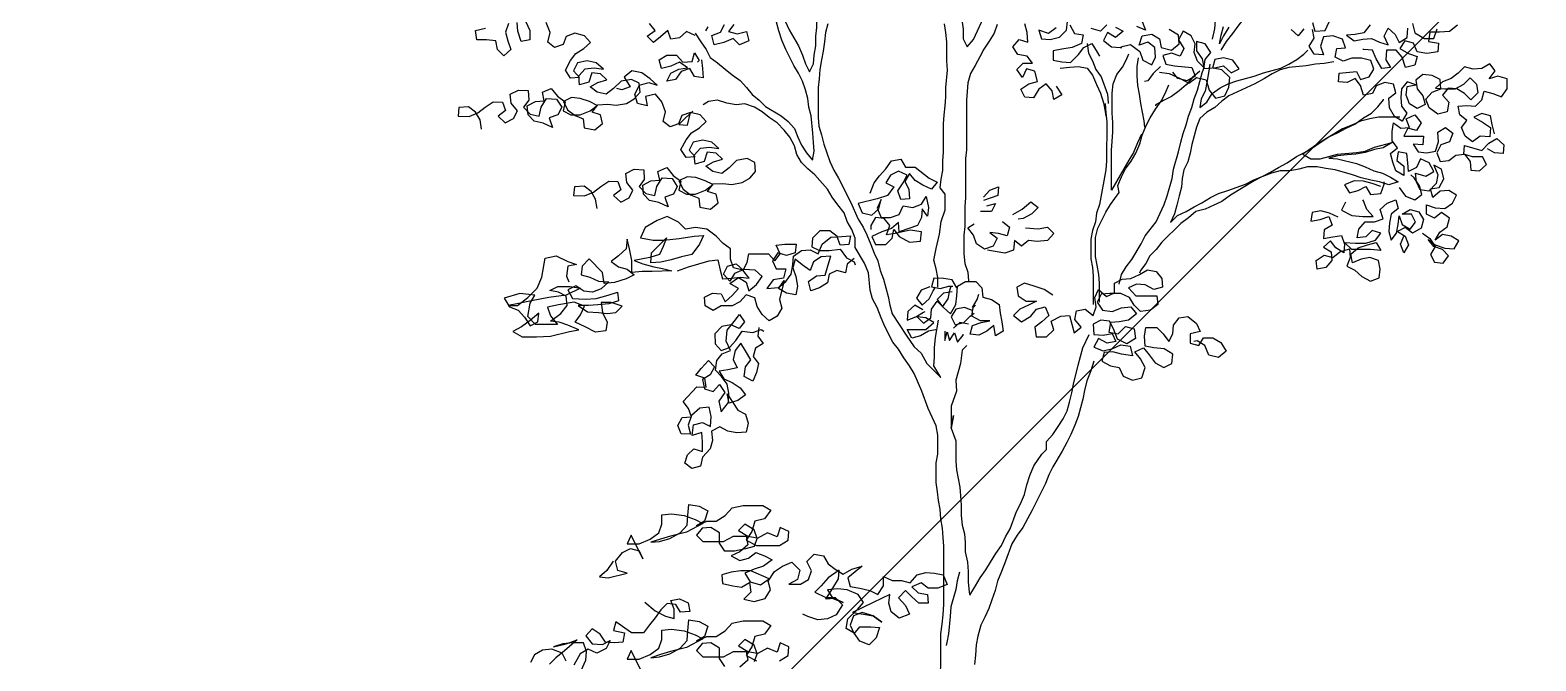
# Model space of a CAD drawing. Header units: inches. Extents: x 350994 to 353538, y 1581369 to 1583842.
# Drawn here: x 351582.415 to 351585.526, y 1583408.212 to 1583409.515 of the extents above; entities that cross this region are included whole.
import ezdxf

# ---------------------------------------------------------------- set-up
doc = ezdxf.new("R2010")
doc.units = ezdxf.units.IN
doc.header["$MEASUREMENT"] = 0
doc.linetypes.add('1', pattern=[0])
doc.layers.add('FOREST', color=96, linetype='Continuous')
doc.layers.add('TREE', color=81, linetype='1')

# ---------------------------------------------------------------- blocks, each defined once
blk = doc.blocks.new('TREE_4')
at = {"color": 94}
for points in [[(-470, 8776.1), (-493.2, 8741.5), (-519.3, 8718.4), (-487.5, 8715.4), (-418, 8732.7), (-452.7, 8741.4), (-461.4, 8776.1), (-435.3, 8807.9), (-406.4, 8822.4), (-374.6, 8813.6), (-360.2, 8784.7), (-403.5, 8871.5), (-417.9, 8839.7), (-374.6, 8839.7), (-334.1, 8857), (-302.3, 8880.1), (-290.7, 8911.9), (-290.6, 8946.6), (-255.9, 8949.4), (-209.7, 8943.6), (-169.2, 8929.1), (-140.3, 8914.6), (-201.1, 8882.9), (-258.9, 8868.5), (-296.5, 8856.9), (-331.2, 8845.4), (-299.4, 8848.3), (-261.8, 8859.8), (-224.2, 8880), (-198.1, 8908.9), (-195.2, 8943.6), (-192.3, 8984.1), (-154.7, 8978.3), (-122.9, 8960.9), (-134.5, 8923.3), (-163.5, 8906), (-125.8, 8923.3), (-91.2, 8923.3), (-59.3, 8943.5), (-33.3, 8972.4), (7.2, 8981), (79.5, 8980.9), (108.4, 8963.6), (85.2, 8931.8), (50.5, 8923.1), (38.9, 8885.6), (18.7, 8853.8), (56.2, 8833.5), (140.1, 8833.4), (171.9, 8853.6), (174.8, 8885.4), (143, 8899.9), (131.4, 8865.2), (96.7, 8879.7), (59.1, 8859.5), (47.6, 8891.3), (12.9, 8911.6), (-10.2, 8888.5), (24.4, 8868.2), (59.1, 8862.4), (47.5, 8830.6), (15.7, 8822), (-24.8, 8813.3), (-59.4, 8813.4), (-79.7, 8842.3), (-79.6, 8879.9), (-111.4, 8900.1), (-143.2, 8897.3), (-163.5, 8871.3), (-140.4, 8848.1), (-65.2, 8848.1), (-27.6, 8868.3), (18.7, 8868.2), (24.4, 8836.4), (-4.5, 8810.4), (-36.3, 8796), (-4.5, 8778.6), (27.3, 8787.3), (53.3, 8807.5), (85.1, 8795.9), (114, 8781.4), (82.2, 8758.3), (47.5, 8746.8), (12.8, 8732.3), (33, 8700.5), (70.5, 8688.9), (102.4, 8712), (35.9, 8741), (-1.7, 8741), (-36.4, 8735.3), (-71.1, 8726.6), (-68.2, 8694.8), (-30.7, 8686.1), (1.1, 8680.3), (30.1, 8697.6), (35.8, 8662.9), (9.8, 8636.9), (47.4, 8628.2), (87.8, 8639.7), (108.1, 8671.5), (99.5, 8703.3), (122.6, 8738), (151.6, 8758.2), (186.3, 8772.7), (215.2, 8743.7), (206.5, 8709), (174.6, 8691.7), (218, 8691.7), (246.9, 8709), (258.5, 8740.8), (241.2, 8775.5), (267.3, 8801.5), (301.9, 8795.7), (319.3, 8766.8), (345.3, 8746.5), (374.2, 8729.1), (406, 8746.4), (443.6, 8758), (417.5, 8737.7), (391.5, 8714.6), (400.1, 8682.8), (434.8, 8677), (472.4, 8668.3), (501.3, 8653.8), (521.6, 8685.6), (521.6, 8720.3), (553.4, 8705.8), (588.1, 8705.8), (619.9, 8697.1), (645.9, 8726), (677.8, 8734.6), (709.6, 8731.7), (741.4, 8725.9), (755.8, 8691.2), (721.1, 8676.8), (686.4, 8676.8), (660.4, 8697), (625.7, 8682.6), (648.8, 8659.5), (683.5, 8653.7), (686.3, 8621.9), (651.6, 8621.9), (625.6, 8645), (602.5, 8668.2), (576.5, 8642.2), (602.5, 8613.3), (616.9, 8581.4), (579.3, 8567), (550.4, 8590.2), (541.8, 8622), (544.7, 8653.8), (483.9, 8624.9), (408.7, 8587.4), (449.2, 8581.6), (483.9, 8575.8), (515.7, 8552.6), (483.9, 8575.8), (443.4, 8587.4), (411.6, 8575.8), (400, 8541.2), (414.4, 8509.3), (434.7, 8535.3), (475.2, 8535.3), (507, 8532.4), (495.4, 8494.8), (469.3, 8468.8), (434.7, 8483.3), (414.4, 8512.2), (385.6, 8529.6), (391.4, 8564.3), (426.1, 8599), (449.2, 8625), (429, 8653.9), (388.6, 8671.3), (353.9, 8674.2), (316.3, 8671.3), (336.5, 8639.5), (374.1, 8625), (342.3, 8639.5), (310.5, 8636.7), (336.5, 8677.1), (356.8, 8711.8), (359.7, 8743.6), (319.2, 8714.7), (293.2, 8685.8), (270, 8662.7), (310.5, 8642.4), (345.2, 8642.4), (371.2, 8616.4), (348, 8578.8), (316.2, 8564.4), (281.5, 8561.5), (243.9, 8573.1), (226.6, 8581.8)], [(-352.9, 8626.4), (-315.4, 8594.5), (-277.8, 8574.3), (-246, 8565.6), (-246, 8600.3), (-257.5, 8632.1), (-225.7, 8637.8), (-193.9, 8623.3), (-188.2, 8591.5), (-222.9, 8588.7), (-240.2, 8617.6), (-272, 8620.5), (-295.1, 8597.4), (-315.4, 8568.5), (-335.7, 8542.5), (-358.8, 8513.6), (-402.2, 8513.7), (-460, 8554.2), (-468.7, 8522.4), (-428.2, 8513.7), (-434, 8479), (-465.8, 8476.1), (-497.6, 8479), (-517.8, 8508), (-546.7, 8528.2), (-569.9, 8502.2), (-546.8, 8473.3), (-509.2, 8470.4), (-480.3, 8484.8), (-494.8, 8455.9), (-529.5, 8438.6), (-561.3, 8453.1), (-590.2, 8435.8), (-613.4, 8395.3)], [(-587.4, 8375), (-570, 8412.6), (-567.1, 8444.4), (-578.6, 8476.2), (-616.2, 8476.3), (-653.8, 8473.4), (-688.5, 8461.9), (-642.2, 8473.4), (-601.7, 8487.8), (-648, 8447.4), (-679.8, 8421.4), (-703, 8398.3)], [(-642.3, 8409.8), (-656.7, 8438.7), (-694.3, 8453.2), (-729, 8450.3), (-757.9, 8433), (-772.4, 8404.1)], [(-360.2, 8361.5), (-403.5, 8448.3), (-417.9, 8416.5), (-374.6, 8416.5), (-334.1, 8433.8), (-302.3, 8456.9), (-290.7, 8488.7), (-290.6, 8523.4), (-255.9, 8526.2), (-209.7, 8520.4), (-169.2, 8505.9), (-140.3, 8491.4), (-201.1, 8459.7), (-258.9, 8445.3), (-296.5, 8433.8), (-331.2, 8422.2), (-299.4, 8425.1), (-261.8, 8436.6), (-224.2, 8456.8), (-198.1, 8485.7), (-195.2, 8520.4), (-192.3, 8560.9), (-154.7, 8555.1), (-122.9, 8537.7), (-134.5, 8500.1), (-163.5, 8482.8), (-125.8, 8500.1), (-91.2, 8500.1), (-59.3, 8520.3), (-33.3, 8549.2), (7.2, 8557.8), (79.5, 8557.7), (108.4, 8540.4), (85.2, 8508.6), (50.5, 8499.9), (38.9, 8462.4), (18.7, 8430.6), (56.2, 8410.3)], [(140.1, 8410.2), (171.9, 8430.4), (174.8, 8462.2), (143, 8476.7), (131.4, 8442), (96.7, 8456.5), (59.1, 8436.3), (47.6, 8468.1), (12.9, 8488.4), (-10.2, 8465.3), (24.4, 8445), (59.1, 8439.2), (47.5, 8407.4)], [(-59.4, 8390.2), (-79.7, 8419.1), (-79.6, 8456.7), (-111.4, 8477), (-143.2, 8474.1), (-163.5, 8448.1), (-140.4, 8424.9), (-65.2, 8424.9), (-27.6, 8445.1), (18.7, 8445), (24.4, 8413.2), (-4.5, 8387.2)], [(-1530.6, 5574), (-1516.1, 5542.2), (-1516.2, 5507.5), (-1548, 5501.7), (-1559.5, 5539.3), (-1562.4, 5571.1)], [(-1594.2, 5568.3), (-1605.8, 5536.5), (-1597.1, 5504.7), (-1585.6, 5472.9), (-1611.6, 5449.7), (-1634.7, 5472.9), (-1640.5, 5504.7), (-1675.2, 5507.6), (-1709.9, 5507.7), (-1715.6, 5542.4), (-1678, 5551)], [(1048.5, 5554.3), (1028.2, 5522.5), (1013.7, 5493.6), (1019.5, 5525.4), (1028.2, 5557.2)], [(198.4, 5563.7), (186.8, 5532), (169.5, 5503.1), (149.2, 5474.2), (134.7, 5445.3), (117.3, 5413.5), (100, 5384.6), (91.2, 5349.9), (85.4, 5286.3), (85.2, 5104.1), (82.3, 5072.3), (82.2, 4927.8), (79.3, 4896), (79.2, 4823.7), (76.3, 4791.9), (76.2, 4722.5), (79.1, 4687.8), (90.6, 4656), (93.5, 4624.2), (93.5, 4618.4)], [(987.7, 5511), (996.4, 5548.6), (999.3, 5580.4), (1005.1, 5612.2), (1008.1, 5646.9), (1008.2, 5756.7), (993.7, 5788.5), (976.4, 5820.4), (956.2, 5860.9)], [(-909, 5533), (-888.8, 5501.1), (-868.6, 5472.2), (-854.1, 5443.3), (-828.1, 5423), (-799.2, 5399.9), (-773.2, 5379.6), (-744.3, 5359.3), (-721.2, 5333.3), (-701, 5307.2), (-675, 5287), (-651.9, 5263.8), (-594.1, 5229.1), (-568.1, 5208.8), (-545, 5182.8), (-533.5, 5151), (-519, 5122), (-501.7, 5093.1), (-478.6, 5067.1), (-472.8, 5098.9), (-475.6, 5130.7), (-478.5, 5165.4), (-484.2, 5229), (-492.9, 5260.8), (-495.7, 5292.6), (-504.4, 5324.4), (-515.9, 5356.2), (-530.3, 5385.2), (-547.7, 5414.1), (-576.5, 5471.9), (-591, 5506.6), (-602.5, 5541.3), (-611.1, 5573.2)], [(-628.3, 5735.1), (-625.5, 5703.3), (-608.2, 5671.5), (-599.5, 5639.6), (-588, 5607.8), (-579.3, 5576), (-564.9, 5544.2), (-530.3, 5486.3), (-515.8, 5451.6), (-504.3, 5419.8), (-489.9, 5390.9), (-475.4, 5419.8), (-472.5, 5451.6), (-466.6, 5486.3), (-466.6, 5521), (-463.7, 5552.8), (-463.7, 5587.5), (-460.7, 5622.2), (-457.8, 5654), (-457.8, 5688.7), (-463.5, 5720.5), (-475.1, 5752.3), (-483.7, 5784.1), (-489.5, 5792.8)], [(-423.2, 5567.2), (-431.9, 5535.4), (-434.8, 5500.7), (-440.6, 5466), (-446.5, 5434.2), (-452.3, 5399.5), (-455.2, 5364.8), (-458.1, 5333), (-458.2, 5223.2), (-455.4, 5191.4), (-446.7, 5159.6), (-438.1, 5124.8), (-415, 5061.2), (-400.6, 5029.4), (-383.2, 5000.5), (-340, 4913.7), (-311.1, 4850.1), (-293.8, 4821.1), (-279.3, 4792.2), (-264.9, 4757.5), (-253.4, 4725.7), (-239, 4696.8), (-230.3, 4662.1), (-218.8, 4630.2), (-201.5, 4566.6), (-195.7, 4534.8), (-187.1, 4503), (-135.1, 4424.9), (-135.1, 4424.9), (-106.2, 4381.5), (-80.2, 4358.3), (-60, 4320.7), (-8, 4268.6), (-34, 4312), (-31.1, 4343.8), (-31.1, 4378.5), (-28.1, 4416.1), (-16.5, 4479.7)], [(48.3, 5786.5), (48.2, 5751.8), (54, 5720), (62.6, 5685.3), (68.4, 5615.9), (68.3, 5581.2), (74.1, 5546.5), (74, 5511.8), (88.5, 5482.9), (111.6, 5508.9), (140.6, 5572.5), (152.2, 5604.3), (166.7, 5638.9), (178.3, 5670.7), (184.1, 5705.4), (195.7, 5740.1), (195.7, 5748.8)], [(1019.5, 5470.5), (1039.7, 5502.3), (1062.9, 5531.1), (1086.1, 5562.9), (1106.3, 5588.9), (1132.4, 5612), (1161.3, 5635.1), (1187.3, 5658.3), (1213.4, 5684.2), (1239.4, 5707.4), (1268.4, 5724.7), (1300.2, 5739.1), (1332, 5750.6), (1363.8, 5759.3), (1395.6, 5762.1), (1427.4, 5770.8), (1462.1, 5776.5), (1493.9, 5782.3), (1566.2, 5782.2), (1598, 5770.6), (1609.6, 5762)], [(-909, 5524.3), (-940.8, 5538.8), (-966.8, 5515.7), (-998.6, 5509.9), (-1010.2, 5541.7), (-1036.2, 5518.6), (-1062.2, 5498.4), (-1085.4, 5521.5), (-1056.4, 5541.8), (-1076.6, 5567.8)], [(-767.3, 5564.6), (-787.5, 5538.6), (-755.7, 5529.9), (-721, 5538.6), (-712.4, 5503.9), (-747.1, 5489.4), (-770.2, 5512.6), (-804.9, 5498.2), (-839.6, 5489.5), (-848.3, 5524.2), (-816.4, 5535.8), (-802, 5564.7)], [(-862.7, 5556), (-871.4, 5541.6)], [(-19.3, 4601.1), (-19.3, 4635.8), (-25, 4667.6), (-33.7, 4699.5), (-25, 4742.8), (-13.3, 4794.9), (-7.5, 4841.1), (7, 4884.5), (7, 4942.3), (-10.3, 4965.4), (-7.4, 4997.2), (-1.6, 5029), (-1.5, 5063.7), (1.4, 5095.5), (1.5, 5199.6), (4.4, 5231.4), (7.3, 5266.1), (10.2, 5297.9), (10.3, 5332.6), (16.1, 5396.2), (13.3, 5430.9), (13.3, 5500.3), (10.5, 5535), (4.7, 5566.8)], [(2022.5, 5163.1), (2013.8, 5197.8), (2008.1, 5229.6), (1976.3, 5238.3), (1947.3, 5223.9), (1979.1, 5206.5), (2008, 5186.2), (2005.1, 5151.5), (1970.4, 5154.4), (1941.5, 5134.2), (1915.5, 5154.5), (1901.1, 5186.3), (1921.3, 5212.3), (1895.3, 5232.6), (1889.6, 5264.4), (1921.4, 5267.3), (1953.2, 5264.3), (1976.3, 5287.4), (1985, 5319.2), (2016.8, 5310.5), (2048.6, 5298.9), (2068.9, 5327.8), (2068.9, 5365.4), (2034.2, 5374.1), (2002.4, 5365.5), (2025.6, 5394.4), (2005.4, 5420.4), (1976.4, 5403.1), (1944.6, 5400.2), (1912.8, 5408.9), (1889.7, 5385.8), (1863.6, 5365.6), (1831.8, 5354.1), (1805.8, 5331), (1840.5, 5328), (1878.1, 5328), (1909.9, 5345.3), (1933, 5368.4), (1956.1, 5345.3), (1961.9, 5313.5), (1935.8, 5287.5), (1912.7, 5310.6), (1883.8, 5328), (1852, 5330.9), (1831.8, 5304.9), (1854.9, 5278.9), (1849.1, 5244.2), (1814.4, 5235.5), (1782.6, 5258.7), (1771, 5290.5), (1794.2, 5316.5), (1826, 5328.1), (1823.1, 5362.8), (1794.3, 5377.2), (1759.6, 5380.2), (1733.5, 5359.9), (1739.3, 5328.1), (1759.5, 5302.1), (1768.1, 5270.3), (1739.2, 5255.9), (1710.3, 5273.2), (1698.8, 5305), (1701.7, 5336.8), (1733.5, 5342.6), (1701.7, 5354.2), (1681.4, 5328.2), (1678.5, 5296.4), (1681.4, 5264.6), (1701.6, 5238.5), (1684.2, 5209.6), (1655.3, 5227), (1638, 5258.8), (1635.2, 5293.5), (1661.2, 5313.8), (1652.5, 5345.6), (1620.7, 5351.4), (1588.9, 5339.8), (1574.5, 5310.9), (1542.6, 5305.2), (1531.1, 5339.9), (1510.9, 5365.9), (1482, 5351.5), (1450.2, 5354.4), (1453.1, 5386.2), (1516.7, 5392), (1531.1, 5363), (1562.9, 5371.7), (1580.3, 5400.6), (1568.8, 5432.4), (1534.1, 5441.1), (1499.4, 5441.1), (1467.6, 5429.6), (1438.7, 5444.1), (1444.5, 5475.9), (1476.3, 5478.7), (1464.8, 5510.5), (1430.1, 5522.1), (1395.4, 5519.3), (1383.8, 5484.6), (1395.3, 5452.8), (1360.6, 5455.7), (1343.3, 5484.6), (1360.7, 5513.5), (1354.9, 5545.3)], [(1323.1, 5548.3), (1302.9, 5522.3), (1276.9, 5545.4)], [(1355, 5571.4), (1363.6, 5539.5), (1401.2, 5542.4), (1415.7, 5574.2)], [(1566, 5562.5), (1542.9, 5533.6), (1511, 5527.8), (1479.2, 5525), (1508.1, 5504.7), (1539.9, 5510.5), (1571.7, 5513.3), (1600.6, 5498.9), (1632.4, 5490.1), (1618, 5522), (1632.5, 5550.9), (1658.5, 5527.7), (1672.9, 5498.8), (1701.9, 5516.1), (1704.8, 5550.8)], [(1722.1, 5568.1), (1730.8, 5533.4), (1765.5, 5513.2), (1800.2, 5513.1), (1811.8, 5547.8)], [(1886.9, 5562.2), (1858, 5539.1), (1820.4, 5536.2), (1785.7, 5536.3), (1779.9, 5501.6), (1817.5, 5495.8), (1814.6, 5464), (1774.1, 5458.2), (1739.4, 5464), (1725, 5495.8), (1693.2, 5504.5), (1675.8, 5475.7), (1707.6, 5458.3), (1739.4, 5446.7), (1730.7, 5414.9), (1696, 5406.2), (1684.4, 5443.8), (1661.3, 5469.9), (1626.6, 5469.9), (1623.7, 5435.2), (1641, 5406.3), (1609.2, 5403.4), (1589, 5438.1), (1574.6, 5470), (1542.8, 5472.9), (1539.9, 5472.9)], [(-1693, 5180.2), (-1698.6, 5214.5), (-1715.4, 5242.2), (-1740.7, 5261.6), (-1775.9, 5260), (-1779.2, 5227.8), (-1739, 5226.4), (-1706.5, 5240), (-1679.7, 5260.7), (-1650.5, 5279.9), (-1616.8, 5279.1), (-1605.6, 5248.1), (-1632.4, 5227.4), (-1606.1, 5204), (-1576, 5219.1), (-1561.5, 5247.6), (-1584.6, 5275.9), (-1587.8, 5308.7), (-1557.7, 5323.9), (-1521.6, 5321.6), (-1519.9, 5286.3), (-1539.3, 5261), (-1514.6, 5235.1), (-1481.6, 5227.9), (-1474.4, 5260.9), (-1454.3, 5292.7), (-1418.1, 5290.4), (-1399, 5261.2), (-1413.5, 5232.8), (-1444.5, 5221.6), (-1432.4, 5186.6), (-1467.3, 5201.8), (-1500.4, 5209), (-1522.6, 5233.3), (-1525.8, 5266.1), (-1495.7, 5281.3), (-1462.9, 5284.5), (-1470.1, 5316.4), (-1437.6, 5330), (-1414.4, 5301.7), (-1386.6, 5280.7), (-1393.8, 5247.7), (-1365.4, 5233.1), (-1331.7, 5232.4), (-1295.1, 5246.9), (-1268.4, 5267.6), (-1296.8, 5282.1), (-1330.8, 5293.3), (-1362.9, 5296.6), (-1393, 5281.4), (-1377.9, 5251.3), (-1350.1, 5230.3), (-1320.1, 5218.2), (-1316.9, 5185.4), (-1277.4, 5177.5), (-1249.1, 5200.7), (-1256.3, 5232.6), (-1287.8, 5242.3), (-1266.8, 5270), (-1231.6, 5271.7), (-1199.4, 5268.5), (-1161.1, 5275), (-1133.4, 5291.8), (-1111.5, 5315.6), (-1114.7, 5348.4), (-1143.2, 5362.9), (-1181.5, 5356.4), (-1208.9, 5329.2), (-1235.7, 5308.5), (-1268.8, 5315.7), (-1294.1, 5335.2), (-1266.4, 5351.9), (-1233, 5361.5), (-1256.8, 5383.4), (-1288.9, 5386.6), (-1300.1, 5352.6), (-1333.6, 5343), (-1336.8, 5375.8), (-1313.4, 5402.1), (-1280.6, 5405.3), (-1246, 5400.5), (-1272.2, 5423.9), (-1305.3, 5431.1), (-1341.2, 5423), (-1355.7, 5394.6), (-1333.5, 5370.3), (-1366.3, 5367.1), (-1385.4, 5396.3), (-1366.3, 5432), (-1346.8, 5457.4), (-1317.6, 5476.6), (-1293.3, 5498.8), (-1315.6, 5523.1), (-1351.1, 5531.9), (-1382.1, 5520.7), (-1394.2, 5490.7), (-1425.2, 5479.5), (-1450.5, 5499), (-1441.8, 5534.5), (-1456.3, 5571)], [(415.1, 5338), (435.3, 5306.2), (406.3, 5288.9), (400.6, 5320.7), (377.5, 5346.7), (351.4, 5326.5), (331.2, 5294.7), (299.4, 5297.7), (284.9, 5326.6), (313.9, 5346.8), (345.7, 5355.4), (337, 5393), (305.3, 5401.7), (290.8, 5369.9), (270.6, 5398.9), (293.7, 5422), (328.4, 5422), (308.2, 5448), (273.5, 5453.8), (256.2, 5482.7), (279.3, 5508.7), (311.1, 5500), (308.3, 5534.7), (299.6, 5566.5)], [(415.3, 5552), (386.3, 5531.8), (351.6, 5543.4), (360.3, 5511.6), (392.1, 5508.6), (426.8, 5517.3), (452.8, 5543.3), (455.8, 5575.1)], [(600.3, 5563.4), (577.2, 5540.3), (542.5, 5549)], [(464.4, 5563.5), (481.7, 5531.7), (513.5, 5525.9), (507.7, 5494.1), (473, 5479.6), (435.4, 5473.9), (403.6, 5468.1), (403.6, 5433.4), (435.4, 5427.6), (467.2, 5424.7), (496.1, 5453.6), (516.4, 5479.6), (545.3, 5494), (565.5, 5462.2), (574.2, 5447.7)], [(652.3, 5482.4), (687, 5491), (721.7, 5465), (733.2, 5433.1), (765, 5415.8), (779.5, 5444.7), (776.6, 5479.4), (750.6, 5499.6), (718.8, 5488.1), (730.4, 5522.8), (765.1, 5528.5), (794, 5511.2), (799.7, 5479.3), (837.3, 5470.6), (866.2, 5493.7), (863.4, 5525.5), (828.7, 5545.8)], [(730.4, 5574.8), (742, 5543), (710.2, 5557.5)], [(632.1, 5554.7), (661, 5540.2), (632.1, 5517.1), (603.2, 5534.5), (588.7, 5505.6), (617.6, 5482.4), (649.4, 5479.5), (655.2, 5479.5)], [(793.9, 5389.7), (828.6, 5383.9), (869, 5366.5), (900.8, 5349.1), (929.7, 5369.4), (964.4, 5360.7), (976, 5323.1), (999.1, 5294.1), (1033.8, 5302.8), (1048.3, 5334.6), (1051.2, 5369.2), (1022.3, 5398.2), (990.5, 5404), (1028.1, 5412.6), (1057, 5386.6), (1085.9, 5401), (1062.8, 5432.8), (1028.1, 5441.5), (996.3, 5435.8), (987.6, 5404), (955.8, 5401.1), (961.6, 5435.8), (981.9, 5461.8), (961.7, 5493.7), (929.9, 5502.4), (929.8, 5467.7), (950, 5438.7), (955.8, 5406.9), (932.7, 5430.1), (921.2, 5461.9), (924.1, 5493.7), (909.6, 5522.6), (880.7, 5540), (863.4, 5508.2), (883.6, 5476.4), (869.1, 5447.5), (837.3, 5459.1), (805.5, 5450.4), (817, 5418.6), (848.8, 5412.8), (912.4, 5407), (924, 5375.1), (895, 5357.8), (860.4, 5366.5), (843, 5389.7)], [(528, 5494.1), (533.7, 5459.4), (548.1, 5430.4), (559.7, 5398.6), (579.9, 5372.6), (603, 5308.9), (605.8, 5277.1), (605.8, 5274.2)], [(978.9, 5418.5), (973.1, 5386.7), (967.3, 5352), (961.5, 5320.2), (947, 5291.3), (941.2, 5259.5), (967.2, 5279.7), (987.5, 5311.5), (1016.4, 5331.7), (1045.4, 5346.1), (1077.2, 5357.7), (1140.8, 5374.9), (1175.5, 5386.5), (1239.1, 5403.8), (1268.1, 5418.2), (1297, 5435.5), (1323, 5455.7), (1337.5, 5470.2)], [(-885.9, 5434.6), (-883.1, 5402.8), (-880.2, 5368.1), (-912, 5373.9), (-929.3, 5402.9), (-961.1, 5391.3), (-981.4, 5362.4), (-1013.2, 5356.7), (-998.7, 5385.6), (-969.8, 5400), (-938, 5405.8), (-966.9, 5426), (-998.7, 5411.6), (-1033.4, 5403), (-1042.1, 5434.8), (-1013.1, 5452.1), (-978.4, 5452.1), (-955.3, 5426), (-920.6, 5428.9), (-911.9, 5460.7), (-894.6, 5431.7), (-900.4, 5426)], [(727.2, 5161.4), (712.7, 5129.6), (698.2, 5094.9), (680.8, 5066), (617.1, 4956.2), (617.2, 5034.3), (617.2, 5103.6), (620.2, 5135.4), (623.1, 5170.1), (623.1, 5204.8), (620.3, 5239.5), (620.3, 5311.8), (623.2, 5346.5), (637.7, 5381.2), (658, 5407.2), (672.5, 5436.1), (681.2, 5456.3)], [(715.9, 5441.8), (710, 5410), (710, 5375.3), (712.9, 5340.6), (718.6, 5308.8), (724.4, 5274.1), (735.9, 5210.5), (738.8, 5187.4)], [(1432.9, 5426.7), (1398.2, 5421), (1366.4, 5418.1), (1331.7, 5412.4), (1268.1, 5406.6), (1236.2, 5398), (1207.3, 5383.6), (1178.4, 5366.2), (1143.7, 5346), (1048.2, 5302.7), (1022.2, 5282.5), (996.1, 5259.4), (967.2, 5242.1), (941.2, 5219), (929.6, 5187.2), (912.2, 5123.6), (906.4, 5091.8), (897.7, 5060), (883.2, 5031.1), (877.4, 4999.3), (874.4, 4967.5), (865.7, 4935.7), (857, 4901), (848.3, 4869.2), (833.8, 4837.4), (859.9, 4863.4), (891.7, 4877.9), (920.6, 4895.2), (949.6, 4909.6), (981.4, 4929.8), (1010.3, 4944.3), (1045, 4955.8), (1108.6, 4978.9), (1137.6, 4993.3), (1172.3, 5007.7), (1201.2, 5022.2), (1230.1, 5039.5), (1262, 5056.8), (1296.7, 5079.9), (1325.6, 5094.3), (1354.5, 5111.6), (1383.5, 5131.9), (1415.3, 5152.1), (1447.1, 5166.5), (1478.9, 5183.8), (1510.7, 5198.2), (1542.6, 5221.3), (1571.5, 5238.7), (1594.6, 5261.8), (1614.9, 5287.8), (1614.9, 5290.7)], [(-1269.1, 4889.2), (-1274.7, 4923.6), (-1291.5, 4951.3), (-1316.8, 4970.7), (-1352.1, 4969), (-1355.3, 4936.9), (-1315.1, 4935.4), (-1282.6, 4949.1), (-1255.8, 4969.8), (-1226.6, 4988.9), (-1192.9, 4988.2), (-1181.7, 4957.2), (-1208.5, 4936.4), (-1182.2, 4913), (-1152.1, 4928.2), (-1137.6, 4956.6), (-1160.7, 4984.9), (-1163.9, 5017.8), (-1133.8, 5032.9), (-1097.7, 5030.6), (-1096, 4995.4), (-1115.4, 4970), (-1090.7, 4944.1), (-1057.7, 4936.9), (-1050.5, 4970), (-1030.4, 5001.8), (-994.2, 4999.5), (-975.1, 4970.2), (-989.6, 4941.8), (-1020.6, 4930.6), (-1008.5, 4895.6), (-1043.4, 4910.8), (-1076.5, 4918), (-1098.7, 4942.3), (-1101.9, 4975.2), (-1071.8, 4990.3), (-1039, 4993.5), (-1046.2, 5025.5), (-1013.7, 5039.1), (-990.5, 5010.8), (-962.7, 4989.8), (-969.9, 4956.7), (-941.5, 4942.2), (-907.8, 4941.4), (-871.3, 4955.9), (-844.5, 4976.7), (-872.9, 4991.2), (-906.9, 5002.4), (-939, 5005.6), (-969.2, 4990.4), (-954, 4960.3), (-926.2, 4939.4), (-896.2, 4927.3), (-893, 4894.4), (-853.5, 4886.6), (-825.2, 4909.7), (-832.4, 4941.7), (-863.9, 4951.3), (-842.9, 4979.1), (-807.7, 4980.8), (-775.5, 4977.5), (-737.2, 4984.1), (-709.5, 5000.8), (-687.6, 5024.6), (-690.9, 5057.4), (-719.3, 5072), (-757.6, 5065.4), (-785, 5038.3), (-811.8, 5017.6), (-844.9, 5024.8), (-870.2, 5044.2), (-842.5, 5060.9), (-809.1, 5070.6), (-832.9, 5092.4), (-865.1, 5095.7), (-876.3, 5061.7), (-909.7, 5052.1), (-912.9, 5084.9), (-889.5, 5111.1), (-856.7, 5114.3), (-822.1, 5109.6), (-848.3, 5133), (-881.4, 5140.2), (-917.3, 5132.1), (-931.8, 5103.7), (-909.6, 5079.3), (-942.4, 5076.1), (-961.5, 5105.3), (-942.4, 5141.1), (-922.9, 5166.4), (-893.7, 5185.6), (-869.4, 5207.9), (-891.7, 5232.2), (-927.2, 5240.9), (-958.2, 5229.8), (-970.3, 5199.8), (-1001.3, 5188.6), (-1026.6, 5208), (-1017.9, 5243.5), (-1032.4, 5280.1), (-1055.6, 5308.4), (-1091.5, 5300.3), (-1085.8, 5265.9), (-1121.3, 5274.7), (-1131, 5308.1), (-1113.3, 5341.5), (-1079.9, 5351.1), (-1048.4, 5341.4), (-1074.6, 5364.9), (-1104.8, 5387.4), (-1141.9, 5393.7), (-1170.2, 5370.5), (-1147.7, 5335.8), (-1178.7, 5324.6), (-1196.4, 5329)], [(429.6, 5404.5), (464.3, 5407.4), (496.1, 5410.2), (527.9, 5404.4), (548.1, 5378.4), (562.5, 5343.7), (577, 5311.9), (588.5, 5277.1), (594.2, 5245.3), (597.1, 5228)], [(645.7, 4612.1), (654.4, 4646.8), (671.8, 4675.7), (692, 4701.7), (726.8, 4759.5), (741.3, 4788.4), (781.8, 4840.4), (810.8, 4904), (822.4, 4935.8), (839.8, 4999.4), (845.6, 5034), (863, 5097.6), (871.7, 5132.3), (880.4, 5164.1), (892, 5195.9), (900.7, 5227.7), (912.3, 5259.5), (921, 5291.3), (932.6, 5323.1), (950, 5386.7), (958.7, 5409.8)], [(796.8, 5410), (770.7, 5384), (750.5, 5358), (738.9, 5355.1)], [(941.3, 5392.5), (915.3, 5369.4), (892.1, 5343.4), (866.1, 5320.3), (837.2, 5300.1), (808.2, 5285.6), (779.3, 5268.3), (779.3, 5265.4)], [(573.4, 4545.7), (573.4, 4615.1), (570.6, 4646.9), (564.8, 4681.6), (559.1, 4713.4), (559.1, 4782.8), (567.8, 4817.4), (596.8, 4875.2), (614.2, 4904.1), (646, 4947.5), (640.3, 4973.5), (654.7, 5005.3), (669.2, 5034.2), (689.5, 5063.1), (706.9, 5092), (721.3, 5126.7), (730.1, 5158.5), (744.5, 5193.2), (759, 5222.1), (779.3, 5253.8), (799.6, 5282.7), (814, 5311.6), (828.5, 5343.4)], [(-9.1, 3074.5), (-8.9, 3329), (-3.1, 3363.6), (-0.2, 3398.3), (2.8, 3435.9), (3, 3649.9), (0.1, 3681.7), (-2.8, 3716.4), (-8.5, 3751.1), (-11.4, 3785.8), (-17.1, 3817.6), (-20, 3849.4), (-25.7, 3884.1), (-25.7, 3956.4), (-19.9, 3988.2), (-19.8, 4057.6), (-25.6, 4092.3), (-54.4, 4155.9), (-77.5, 4219.5), (-106.3, 4283.2), (-123.7, 4312.1), (-143.9, 4341), (-164.1, 4372.9), (-184.3, 4398.9), (-213.2, 4456.8), (-227.6, 4488.6), (-242, 4526.2), (-259.3, 4558), (-268, 4589.8), (-273.7, 4653.4), (-288.1, 4688.1), (-322.8, 4746), (-322.7, 4780.7), (-334.3, 4812.5), (-351.6, 4841.4), (-363.1, 4873.2), (-386.2, 4902.2), (-406.4, 4931.1), (-423.8, 4960), (-470, 5012.1), (-496, 5035.3), (-519.1, 5058.4), (-536.4, 5087.4), (-545, 5119.2), (-562.4, 5151), (-582.6, 5177), (-608.6, 5203.1), (-637.5, 5223.3), (-663.5, 5243.6), (-692.4, 5261), (-727.1, 5272.6), (-758.9, 5269.7), (-793.6, 5275.5), (-828.2, 5287.1), (-860.1, 5281.4), (-880.3, 5269.8)], [(594.3, 5274.3), (597.1, 5239.6), (600, 5207.7), (599.9, 5063.2), (596.9, 5031.4), (573.7, 4904.2), (562.1, 4872.4), (559.2, 4840.6), (547.6, 4808.8), (541.8, 4777), (541.7, 4704.7), (547.5, 4672.9), (550.3, 4641.1), (550.2, 4537)], [(-917.9, 5246.7), (-946.8, 5220.7), (-970, 5197.6), (-938.2, 5194.7), (-926.6, 5240.9)], [(1675.6, 5224.1), (1597.5, 5224.2), (1565.7, 5218.4), (1531, 5209.8), (1499.2, 5195.4), (1464.5, 5180.9), (1377.7, 5129), (1319.8, 5088.5), (1348.7, 5071.2), (1383.4, 5071.1), (1447, 5088.4), (1516.4, 5094.1), (1548.2, 5099.9), (1582.9, 5114.3), (1646.6, 5131.6), (1614.7, 5111.4), (1582.9, 5105.7), (1548.2, 5094.1), (1513.5, 5088.4), (1481.7, 5085.5), (1447, 5082.6), (1415.2, 5074), (1447, 5071.1), (1516.4, 5053.7), (1548.2, 5042.1), (1580, 5027.6), (1611.8, 5018.9), (1640.7, 5004.4), (1669.6, 4987), (1634.9, 4975.5), (1600.2, 4987.1), (1568.4, 4992.9), (1533.7, 5001.6), (1501.9, 5013.2), (1438.3, 5030.6), (1403.6, 5036.4), (1371.8, 5042.2), (1337.1, 5042.3), (1305.3, 5033.6), (1273.5, 5027.9), (1235.9, 5027.9), (1204.1, 5019.3), (1169.4, 5004.8), (1140.5, 4990.4), (1053.7, 4938.4), (1021.8, 4915.3), (992.9, 4900.9), (961.1, 4886.5), (926.4, 4877.8), (900.4, 4854.7), (871.4, 4834.5), (802, 4765.2), (781.7, 4739.2), (758.6, 4716.1), (744.1, 4687.2), (723.8, 4661.2), (720.9, 4652.5)], [(1759, 4799), (1785, 4778.7), (1805.2, 4749.8), (1787.9, 4720.9), (1802.3, 4692), (1834.1, 4689.1), (1854.4, 4715.1), (1831.3, 4738.2), (1799.5, 4749.8), (1779.2, 4775.9), (1805.2, 4755.6), (1839.9, 4744), (1874.6, 4741.1), (1892, 4770), (1863.1, 4787.4), (1831.3, 4793.2), (1805.3, 4772.9), (1822.6, 4801.8), (1848.7, 4822.1), (1857.4, 4853.9), (1828.5, 4874.1), (1802.4, 4853.9), (1773.5, 4868.4), (1773.6, 4903.1), (1805.4, 4891.5), (1840.1, 4888.6), (1869, 4908.8), (1883.5, 4937.7), (1854.6, 4955.1), (1822.8, 4952.2), (1796.7, 4929.1), (1788.1, 4960.9), (1819.9, 4966.7), (1837.3, 4998.4), (1828.6, 5033.1), (1799.7, 5047.6), (1814.2, 5012.9), (1808.3, 4981.1), (1782.3, 4952.2), (1750.5, 4958), (1736.1, 4987), (1733.2, 5018.8), (1770.8, 5007.2), (1799.7, 5024.5), (1782.4, 5056.3), (1750.6, 5070.8), (1736.1, 5039), (1707.2, 5024.6), (1704.3, 5056.4), (1701.5, 5091.1), (1669.7, 5096.9), (1663.9, 5065.1), (1689.9, 5044.8), (1689.8, 5010.1), (1660.9, 5027.5), (1649.4, 5059.3), (1640.7, 5091.1), (1666.8, 5111.4), (1646.6, 5137.4), (1646.6, 5172.1), (1652.4, 5203.9), (1678.4, 5183.6), (1710.2, 5186.5), (1698.7, 5218.3), (1730.5, 5232.7), (1753.6, 5203.8), (1736.2, 5174.9), (1704.4, 5183.6), (1690, 5154.7), (1762.2, 5154.6), (1759.3, 5122.8), (1724.6, 5125.8), (1742, 5096.8), (1773.8, 5093.9), (1805.6, 5099.7), (1817.2, 5134.3), (1814.3, 5169), (1843.2, 5186.4), (1869.2, 5166.1), (1857.6, 5134.3), (1825.8, 5122.8), (1811.3, 5093.9), (1822.9, 5062.1), (1854.7, 5064.9), (1880.7, 5085.1), (1912.5, 5088), (1932.7, 5062), (1935.6, 5030.2), (1967.4, 5027.2), (1993.5, 5050.3), (1979, 5079.3), (1941.4, 5079.3), (1909.6, 5088), (1912.6, 5119.8), (1976.2, 5102.4), (2002.2, 5128.4), (2031.1, 5145.7), (2057.1, 5122.6), (2054.2, 5090.8), (2022.4, 5093.7), (1996.4, 5108.2)], [(-267.6, 4945.4), (-253.2, 4983), (-232.9, 5009), (-209.7, 5035), (-189.5, 5063.9), (-154.8, 5069.7), (-137.4, 5040.7), (-102.8, 5040.7), (-50.7, 5000.2), (-21.8, 4985.7), (-42.1, 4959.7), (-73.9, 4974.2), (-102.8, 4991.5), (-123, 5017.6), (-140.4, 4988.7), (-126, 4959.8), (-123.1, 4925.1), (-154.9, 4922.2), (-166.4, 4954), (-146.2, 4982.9), (-131.7, 5011.8), (-163.5, 5026.3), (-192.4, 5011.9), (-209.8, 4983), (-180.9, 4968.5), (-204, 4936.7), (-241.6, 4925.2), (-311, 4907.9), (-296.6, 4873.2), (-261.9, 4864.5), (-235.9, 4887.6), (-227.2, 4922.3), (-241.7, 4890.5), (-227.2, 4855.8), (-192.6, 4855.7), (-160.7, 4867.3), (-146.3, 4899.1), (-111.6, 4893.2), (-79.7, 4904.8), (-62.4, 4933.7), (-53.7, 4893.2), (-56.7, 4861.4), (-76.9, 4887.4), (-79.8, 4855.6), (-94.3, 4826.7), (-126.1, 4815.2), (-160.8, 4803.7), (-163.7, 4838.4), (-189.7, 4815.3), (-224.4, 4803.7), (-262, 4786.4), (-247.6, 4757.5), (-210, 4757.4), (-186.8, 4780.6), (-181, 4812.4), (-160.8, 4786.3), (-123.2, 4766), (-82.8, 4768.9), (-79.8, 4803.6), (-120.3, 4809.4), (-175.3, 4797.9), (-207.1, 4792.1), (-195.5, 4826.8), (-215.7, 4852.9), (-247.5, 4855.8), (-264.9, 4826.9), (-264.9, 4812.4)], [(1605.9, 4969.7), (1574.1, 4981.3), (1542.4, 4990), (1507.7, 4990.1), (1472.9, 4975.6), (1490.3, 4946.7), (1522.1, 4955.4), (1551, 4969.8), (1568.3, 4940.9), (1605.9, 4943.7), (1617.5, 4978.4), (1617.5, 4987.1)], [(1672.4, 4966.8), (1695.5, 4935), (1730.2, 4920.5), (1756.3, 4940.7), (1747.6, 4972.5), (1727.4, 5001.4), (1715.9, 5013)], [(148.7, 4930.6), (171.8, 4956.6), (203.7, 4968.1), (200.7, 4936.3), (148.7, 4919)], [(1449.7, 4857.1), (1417.9, 4871.6), (1386.1, 4880.3), (1354.3, 4874.6), (1348.5, 4842.8), (1383.2, 4848.5), (1415, 4860), (1426.6, 4828.2), (1397.6, 4810.9), (1394.7, 4779.1), (1429.4, 4784.9), (1461.2, 4790.6), (1472.7, 4758.8), (1469.8, 4727), (1440.9, 4744.4), (1420.7, 4770.4), (1394.7, 4747.3), (1423.6, 4729.9), (1426.4, 4698.1), (1403.3, 4672.1), (1371.5, 4666.4), (1368.6, 4698.2), (1397.5, 4718.4), (1429.3, 4709.7), (1455.4, 4729.9), (1490.1, 4741.4), (1492.9, 4709.6), (1481.3, 4677.8), (1510.2, 4663.3), (1536.2, 4640.2), (1568, 4622.8), (1599.9, 4634.4), (1602.8, 4666.2), (1597, 4698), (1565.2, 4709.6), (1533.4, 4703.8), (1501.6, 4689.4), (1495.8, 4721.2), (1521.9, 4744.3), (1556.6, 4755.8), (1588.4, 4764.5), (1605.7, 4735.5), (1568.1, 4738.5), (1498.8, 4738.5), (1472.8, 4764.6), (1513.2, 4761.6), (1550.8, 4761.6), (1585.5, 4773.1), (1605.8, 4799.2), (1574, 4807.9), (1550.8, 4784.7), (1519, 4781.9), (1524.8, 4813.7), (1548, 4839.7), (1582.7, 4839.7), (1614.5, 4851.2), (1603, 4885.9), (1629, 4909), (1660.8, 4920.5), (1669.5, 4888.7), (1643.4, 4868.5), (1637.6, 4836.7), (1634.7, 4804.9), (1643.3, 4773.1), (1663.6, 4799.1), (1669.4, 4830.9), (1672.3, 4862.7), (1683.9, 4830.9), (1712.8, 4813.5), (1733, 4839.5), (1718.6, 4868.4), (1683.9, 4868.5), (1712.8, 4885.8), (1744.6, 4877.1), (1762, 4848.2), (1753.3, 4816.4), (1721.4, 4799), (1695.4, 4819.3), (1666.5, 4804.9), (1695.4, 4787.5), (1706.9, 4755.7), (1689.6, 4726.8), (1678, 4758.6), (1689.6, 4787.5)], [(1475.8, 4912), (1461.3, 4883.1), (1498.9, 4862.9), (1539.3, 4859.9), (1576.9, 4859.9), (1553.8, 4885.9), (1542.3, 4917.8), (1539.4, 4920.6)], [(160.2, 4898.8), (192, 4907.4), (177.6, 4878.5), (137.1, 4878.6)], [(255.6, 4866.9), (290.3, 4887.1), (322.2, 4913.1), (348.2, 4892.8), (325, 4869.7), (293.2, 4852.4), (275.8, 4849.5)], [(-974.3, 4660.3), (-933.8, 4674.7), (-858.6, 4697.7), (-826.8, 4700.6), (-818.2, 4663), (-809.5, 4631.2), (-777.7, 4634.1), (-743, 4636.9), (-711.2, 4634), (-734.3, 4662.9), (-769, 4671.6), (-780.5, 4703.5), (-780.5, 4741), (-806.5, 4761.3), (-832.5, 4787.4), (-867.2, 4813.4), (-907.7, 4819.2), (-945.3, 4813.5), (-971.2, 4839.5), (-1011.7, 4859.8), (-1049.3, 4845.4), (-1092.7, 4819.4), (-1110.1, 4781.8), (-1063.8, 4773.1), (-1026.2, 4773.1), (-968.4, 4778.8), (-913.5, 4787.4), (-878.8, 4790.3), (-893.3, 4758.5), (-922.2, 4720.9), (-959.8, 4712.3), (-997.4, 4700.8), (-1035, 4692.1), (-1072.6, 4689.3), (-1069.7, 4726.9), (-1014.7, 4781.7), (-1026.3, 4749.9), (-1040.7, 4721), (-1075.5, 4709.5), (-1133.3, 4698), (-1101.5, 4686.4), (-1061, 4674.8), (-1029.2, 4669), (-994.5, 4660.3), (-1066.8, 4657.5), (-1104.4, 4657.5), (-1142, 4654.6), (-1142, 4698), (-1150.6, 4741.4), (-1159.2, 4776.1), (-1162.2, 4741.4), (-1191.1, 4715.4), (-1217.1, 4695.2), (-1191.1, 4674.9), (-1159.3, 4666.2), (-1133.3, 4646), (-1162.3, 4631.5), (-1205.6, 4617.1), (-1243.2, 4614.2), (-1249, 4654.7), (-1298.1, 4703.9), (-1324.1, 4677.9), (-1327.1, 4646.1), (-1295.3, 4637.4), (-1263.5, 4622.9), (-1225.9, 4620), (-1254.8, 4594), (-1286.6, 4582.5), (-1318.4, 4585.4), (-1347.3, 4605.7), (-1376.3, 4591.2), (-1358.9, 4559.4), (-1312.7, 4556.5), (-1272.2, 4559.3), (-1228.8, 4570.9), (-1194.1, 4582.4), (-1191.3, 4550.6), (-1226, 4539.1), (-1266.4, 4536.2), (-1301.1, 4533.3), (-1338.7, 4533.4), (-1304, 4510.2), (-1263.6, 4507.3), (-1231.8, 4504.4), (-1200, 4507.2), (-1176.8, 4530.3), (-1217.3, 4544.8), (-1254.9, 4544.9), (-1249.1, 4507.3), (-1231.8, 4472.6), (-1237.6, 4440.8), (-1275.2, 4435), (-1312.8, 4455.3), (-1350.3, 4472.7), (-1330.1, 4498.7), (-1315.6, 4530.5), (-1353.2, 4545), (-1411, 4536.3), (-1451.5, 4527.7), (-1440, 4495.9), (-1414, 4464.1), (-1494.9, 4464.1), (-1523.8, 4493.1), (-1515.1, 4542.2), (-1497.7, 4571.1), (-1552.6, 4576.9), (-1610.5, 4559.6), (-1590.3, 4527.8), (-1558.5, 4516.2), (-1535.4, 4490.2), (-1515.2, 4458.4), (-1486.2, 4472.8), (-1483.3, 4504.6), (-1515.1, 4478.6), (-1547, 4455.5), (-1578.8, 4438.2), (-1544.1, 4417.9), (-1492.1, 4417.9), (-1440, 4420.7), (-1370.6, 4438), (-1335.9, 4443.7), (-1376.4, 4461.1), (-1408.2, 4472.7), (-1440, 4475.6), (-1402.4, 4504.5), (-1379.2, 4533.4), (-1382.1, 4568.1), (-1411, 4582.6), (-1442.8, 4588.4), (-1413.8, 4602.8), (-1367.6, 4602.8), (-1330, 4597), (-1382.1, 4571), (-1445.7, 4562.4), (-1509.3, 4550.9), (-1564.2, 4539.4), (-1596, 4533.6), (-1561.4, 4533.6), (-1523.7, 4562.5), (-1489, 4597.1), (-1471.6, 4637.6), (-1460, 4707), (-1419.5, 4715.6), (-1376.2, 4695.3), (-1344.4, 4683.7), (-1376.2, 4678), (-1382, 4640.4), (-1373.3, 4620.1)], [(-325.7, 4705.5), (-351.7, 4685.3), (-357.5, 4653.5), (-389.3, 4662.2), (-418.3, 4647.8), (-424.1, 4616), (-453, 4598.6), (-484.8, 4587.1), (-493.5, 4621.8), (-464.5, 4642), (-432.7, 4644.9), (-421.1, 4682.5), (-412.4, 4714.3), (-447.1, 4711.4), (-476, 4694.1), (-487.6, 4662.3), (-516.5, 4682.6), (-542.5, 4702.8), (-551.2, 4671), (-539.7, 4639.2), (-534, 4604.5), (-539.8, 4572.7), (-574.5, 4578.5), (-603.4, 4595.9), (-583.1, 4624.8), (-600.5, 4555.4), (-591.9, 4523.6), (-609.2, 4494.7), (-638.2, 4477.4), (-664.2, 4500.5), (-681.5, 4529.5), (-690.1, 4561.3), (-721.9, 4572.9), (-745.1, 4546.9), (-774, 4532.4), (-814.5, 4532.5), (-843.4, 4515.2), (-872.3, 4532.5), (-875.2, 4564.3), (-846.2, 4578.8), (-814.4, 4575.8), (-800, 4546.9), (-774, 4570), (-750.8, 4596), (-782.6, 4613.4), (-750.8, 4636.5), (-721.9, 4619.1), (-713.2, 4587.3), (-684.3, 4610.4), (-664, 4639.3), (-690, 4662.5), (-730.5, 4665.4), (-765.2, 4651), (-782.6, 4622.1), (-805.7, 4648.1), (-791.2, 4677), (-759.4, 4685.7), (-733.4, 4662.5), (-718.9, 4691.4), (-713.1, 4723.2), (-640.8, 4723.1), (-617.7, 4697.1), (-597.5, 4723.1), (-611.9, 4754.9), (-580.1, 4757.8), (-539.6, 4757.7), (-542.5, 4725.9), (-574.3, 4717.3), (-606.1, 4726), (-626.4, 4697.1), (-612, 4668.2), (-577.3, 4668.2), (-586, 4633.5), (-623.6, 4627.7), (-646.7, 4595.9), (-603.4, 4598.8), (-577.3, 4621.9), (-557, 4647.9), (-551.2, 4682.6), (-548.3, 4714.4), (-519.4, 4734.6), (-487.6, 4737.5), (-458.7, 4723), (-444.2, 4757.7), (-412.4, 4783.7), (-371.9, 4786.5), (-340.1, 4789.4), (-345.9, 4757.6), (-377.7, 4754.7), (-389.2, 4786.5), (-415.2, 4806.8), (-452.8, 4806.8), (-478.9, 4780.8), (-481.8, 4749), (-452.9, 4734.5), (-418.2, 4734.5), (-377.7, 4740.3), (-354.6, 4708.4), (-325.7, 4693.9), (-322.8, 4682.4)], [(218, 4840.9), (244, 4820.6), (235.3, 4788.8), (203.5, 4797.5), (171.7, 4800.5), (197.7, 4780.2), (183.2, 4751.3), (151.4, 4739.8), (122.5, 4760), (111, 4791.8), (90.8, 4817.9), (113.9, 4832.3)], [(301.8, 4817.7), (348.1, 4814.8), (382.8, 4820.5), (405.9, 4797.4), (382.7, 4771.4), (345.2, 4768.5), (313.3, 4771.4), (287.3, 4751.2), (261.3, 4771.5), (258.4, 4736.8), (226.6, 4725.2), (163, 4736.9)], [(402.8, 4571.8), (371, 4592.1), (333.4, 4603.7), (298.7, 4615.3), (269.8, 4600.9), (275.6, 4569.1), (304.5, 4548.8), (342.1, 4548.8), (313.1, 4534.3), (281.3, 4519.9), (258.2, 4496.8), (287.1, 4473.6), (321.8, 4493.8), (342, 4519.9), (373.8, 4528.5), (388.3, 4496.7), (362.2, 4473.6), (336.2, 4453.4), (341.9, 4418.7), (379.5, 4418.6), (405.6, 4444.6), (396.9, 4476.4), (431.6, 4493.7), (463.4, 4496.6), (480.7, 4433), (506.8, 4453.2), (483.7, 4482.1), (489.5, 4513.9), (521.3, 4519.7), (550.2, 4496.5), (561.8, 4528.3), (556, 4563), (570.5, 4591.9), (599.4, 4565.9), (628.3, 4580.3), (628.4, 4615), (657.3, 4629.4), (689.1, 4632.3), (720.9, 4646.7), (749.8, 4664), (781.6, 4658.2), (801.9, 4632.2), (804.7, 4600.4), (772.9, 4591.7), (741.1, 4609.1), (709.3, 4612), (680.4, 4597.6), (706.4, 4568.7), (784.4, 4568.6), (787.3, 4536.8), (761.3, 4516.6), (723.7, 4510.8), (700.6, 4534), (683.2, 4562.9), (651.5, 4577.4), (611, 4577.4), (579.2, 4574.6), (564.7, 4545.7), (584.9, 4516.7), (619.6, 4510.9), (654.3, 4525.3), (689, 4528.2), (709.2, 4502.2), (680.3, 4479.1), (645.6, 4473.3), (613.8, 4470.5), (608, 4435.8), (642.6, 4429.9), (668.7, 4455.9), (700.5, 4447.2), (706.2, 4412.5), (674.4, 4392.3), (639.7, 4409.7), (625.3, 4447.3), (610.9, 4476.2), (579.1, 4479.2), (550.2, 4464.7), (553, 4427.1), (587.7, 4424.2), (619.5, 4430), (633.9, 4401), (602.1, 4395.3), (570.3, 4412.7), (553, 4380.9), (587.7, 4366.4), (622.4, 4375), (651.3, 4389.5), (686, 4383.6), (694.6, 4348.9), (654.1, 4354.8), (622.3, 4363.5), (590.5, 4360.6), (581.8, 4328.8), (613.6, 4311.4), (645.4, 4305.6), (659.9, 4273.8), (694.5, 4259.3), (729.2, 4268), (740.8, 4305.5), (723.5, 4337.4), (703.3, 4363.4), (735.1, 4377.8), (755.3, 4351.8), (778.4, 4322.8), (810.2, 4305.5), (839.2, 4319.9), (842.1, 4354.6), (810.3, 4374.9), (772.7, 4377.8), (740.9, 4383.6), (738.1, 4421.2), (743.9, 4453), (784.3, 4452.9), (807.4, 4429.8), (827.7, 4400.9), (842.1, 4429.8), (845.1, 4461.6), (865.3, 4487.6), (897.1, 4493.3), (928.9, 4467.3), (943.3, 4438.3), (905.8, 4429.7), (905.7, 4395), (937.5, 4386.3), (954.9, 4415.2), (989.6, 4415.2), (1018.5, 4397.8), (1038.7, 4366), (1009.8, 4342.9), (975.1, 4351.6), (960.6, 4386.3), (931.8, 4403.7), (920.2, 4400.8)], [(-22.3, 4445), (-54.1, 4439.3), (-83.1, 4421.9), (-114.9, 4413.3), (-132.2, 4445.1), (-62.8, 4445), (-33.9, 4471), (-62.8, 4488.4), (-94.6, 4491.3), (-71.5, 4468.2), (-45.4, 4488.4), (-42.5, 4520.2), (-22.2, 4549.1), (0.9, 4525.9), (26.9, 4502.8), (47.1, 4537.5), (50.1, 4569.3), (53, 4604), (81.9, 4621.3), (119.5, 4621.3), (142.6, 4598.1), (145.5, 4563.4), (177.3, 4554.7), (206.2, 4537.3), (209, 4505.5), (214.8, 4473.7), (220.5, 4439), (191.6, 4421.7), (185.8, 4459.3), (159.8, 4439.1), (130.9, 4424.6), (99.1, 4427.6), (107.8, 4459.3), (139.6, 4470.9), (171.4, 4476.6), (136.7, 4476.7), (104.9, 4494), (110.7, 4525.8), (119.4, 4534.5)], [(-48.2, 4601.2), (-80, 4589.6), (-97.4, 4560.7), (-77.2, 4534.7), (-51.2, 4557.8), (-36.7, 4586.7), (-28, 4601.1)], [(50.1, 4598.2), (32.8, 4627.1), (1, 4632.9), (-33.7, 4633), (-42.4, 4601.2), (-10.6, 4595.3), (21.2, 4604), (35.6, 4604)], [(32.7, 4583.7), (0.9, 4578), (-22.2, 4554.9), (-2, 4528.8), (18.2, 4557.7), (24.1, 4589.5), (29.8, 4604)], [(-74.3, 4517.3), (-103.2, 4534.7), (-129.3, 4511.6), (-132.2, 4479.8), (-100.4, 4491.3), (-71.4, 4508.7), (-65.6, 4511.6)], [(107.8, 4525.8), (125.2, 4554.7), (131, 4575)], [(-676.3, 4453.1), (-679.2, 4420.3), (-659.9, 4394.4), (-687.9, 4377), (-697, 4346), (-677.7, 4320.1), (-684.7, 4287.1), (-698, 4256), (-729.2, 4273.3), (-724.3, 4308.2), (-704.8, 4333.5), (-724.4, 4367.5), (-741.7, 4395.6), (-763.3, 4368.2), (-770.3, 4335.2), (-754.9, 4305.1), (-789.4, 4297.7), (-822, 4292.5), (-804.6, 4264.5), (-773.5, 4251.2), (-744.2, 4231.8), (-724.8, 4205.9), (-752.7, 4184.5), (-785.1, 4175.1), (-792.5, 4209.7), (-753.5, 4149.7), (-724.3, 4134.3), (-715, 4101.9), (-722, 4068.9), (-756.7, 4065.7), (-789.7, 4072.7), (-818.9, 4088), (-849, 4072.6), (-845.7, 4038), (-854.9, 4007), (-882.5, 3977.4), (-889.5, 3944.4), (-921.9, 3935.1), (-947.1, 3954.6), (-938, 3985.6), (-914.2, 4006.9), (-883.2, 3997.8), (-882.4, 4032.6), (-885.6, 4067.3), (-920, 4055.8), (-915.2, 4094.9), (-882.8, 4104.2), (-853.7, 4088.9), (-850.9, 4125.8), (-858.2, 4160.3), (-892.9, 4157), (-922.6, 4129.4), (-935.7, 4094.1), (-926.4, 4061.7), (-961.2, 4062.6), (-972.5, 4092.8), (-957.1, 4122), (-922.5, 4125.3), (-933.8, 4155.6), (-953.1, 4181.5), (-903.8, 4234.4), (-869, 4233.6), (-874.2, 4266.1), (-907.4, 4277.2), (-887.8, 4302.4), (-860.2, 4332.1), (-838.9, 4308.3), (-854.2, 4279.1), (-882.3, 4261.7), (-874.9, 4227.2), (-843.9, 4218.1), (-820.3, 4243.5), (-800.8, 4213.5), (-822.2, 4182), (-814.7, 4143.4), (-787.2, 4177.1), (-786.4, 4211.9), (-791.6, 4244.5), (-813.1, 4272.4), (-834.4, 4296.1), (-829.5, 4331.1), (-809.9, 4356.3), (-779.6, 4367.6), (-795.2, 4401.9), (-792.5, 4442.9), (-767, 4474.5), (-747.5, 4499.7), (-728.1, 4473.8), (-747.7, 4448.5), (-778.9, 4461.8), (-811.4, 4456.5), (-837, 4429), (-835.7, 4392.3), (-814.4, 4368.5), (-784.1, 4379.8), (-760.5, 4405.1), (-737.1, 4438.7), (-698.1, 4433.9), (-667.8, 4445.2), (-657.4, 4439.5)], [(110.7, 4514.3), (78.9, 4525.9), (47.1, 4520.1), (29.7, 4491.2), (44.2, 4462.3), (76, 4470.9), (99.1, 4494.1), (113.6, 4505.6)], [(6.6, 4439.2), (6.5, 4404.5), (15.2, 4436.3), (23.9, 4404.5), (41.3, 4433.4), (52.8, 4398.7), (73.1, 4424.7), (73.1, 4427.6)], [(93.3, 4465.1), (61.5, 4471), (38.4, 4450.7)], [(98.2, 3470.5), (118.5, 3505.2), (135.8, 3534.1), (156.1, 3563), (173.5, 3591.9), (193.8, 3623.7), (214, 3652.6), (228.5, 3684.4), (245.9, 3713.3), (269.1, 3776.9), (283.6, 3805.8), (298, 3840.4), (306.7, 3875.1), (318.3, 3909.8), (332.8, 3944.5), (361.8, 3987.8), (379.1, 4005.2), (379.2, 4034.1), (402.3, 4060.1), (422.6, 4089), (440, 4117.9), (454.5, 4146.8), (463.2, 4178.6), (471.9, 4213.3), (477.7, 4245.1), (495.1, 4314.4), (512.5, 4378), (535.7, 4427.2)], [(87.5, 4387.1), (70.1, 4369.8), (64.3, 4320.6), (46.9, 4259.9), (49.7, 4219.4), (29.4, 4164.5), (29.4, 4083.6), (38.1, 4129.8), (29.4, 4083.6), (46.7, 4037.3), (46.6, 3962.1), (49.5, 3930.3), (61, 3866.7), (63.8, 3834.9), (66.7, 3800.2), (66.7, 3762.6), (69.5, 3727.9), (78.2, 3696.1), (81, 3664.3), (81, 3629.6), (89.6, 3592), (92.5, 3557.3), (92.5, 3519.7), (95.3, 3482.1), (98.2, 3470.5)], [(552.9, 4328.8), (541.3, 4294.1), (526.8, 4256.6), (518.1, 4221.9), (512.3, 4190.1), (494.9, 4126.5), (483.3, 4094.7), (468.8, 4060), (454.3, 4031.1), (437, 3999.3), (402.2, 3941.5), (387.7, 3912.6), (376.1, 3880.8), (326.9, 3782.6), (292.1, 3719), (271.9, 3690.1), (251.6, 3658.3), (228.4, 3594.7), (213.9, 3557.2), (199.4, 3522.5), (190.7, 3487.8), (179.1, 3453.1), (167.5, 3421.3), (153.1, 3389.5), (138.6, 3360.6), (127, 3320.2), (121.2, 3288.4), (118.2, 3250.8), (115.3, 3216.1)], [(60.7, 3554.4), (52, 3522.6), (46.2, 3490.8), (28.8, 3427.2), (25.8, 3392.5), (20, 3328.9), (14.2, 3297.1), (11.3, 3285.6)]]:
    blk.add_lwpolyline(points, dxfattribs=at)

msp = doc.modelspace()

# ---------------------------------------------------------------- hatches: boundary and pattern name
at = {"layer": 'FOREST', "lineweight": 5}
h = msp.add_hatch(dxfattribs=at)
h.set_pattern_fill('ANSI31', color=96, scale=50, style=0)
h.paths.add_polyline_path([(351604.9274, 1583347.98), (351663.0036, 1583522.9504), (351611.8779, 1583545.3594), (351490.2916, 1583598.0852), (351436.5696, 1583404.4646), (351529.745, 1583373.1705)])
h.paths.add_polyline_path([(351517.5086, 1583480.1397), (351575.3657, 1583480.1397), (351575.3657, 1583465.1397), (351517.5086, 1583465.1397)], flags=24)

# ---------------------------------------------------------------- block references
at = {"layer": 'TREE', "lineweight": 5, "xscale": 0.0005632341344607994, "yscale": 0.0005632341490127146, "zscale": 0.0005632341444477617}
for p in [(351584.3017, 1583406.3928), (351583.8845, 1583403.4747)]:
    msp.add_blockref('TREE_4', p, dxfattribs=at)

doc.saveas('drawing.dxf')
